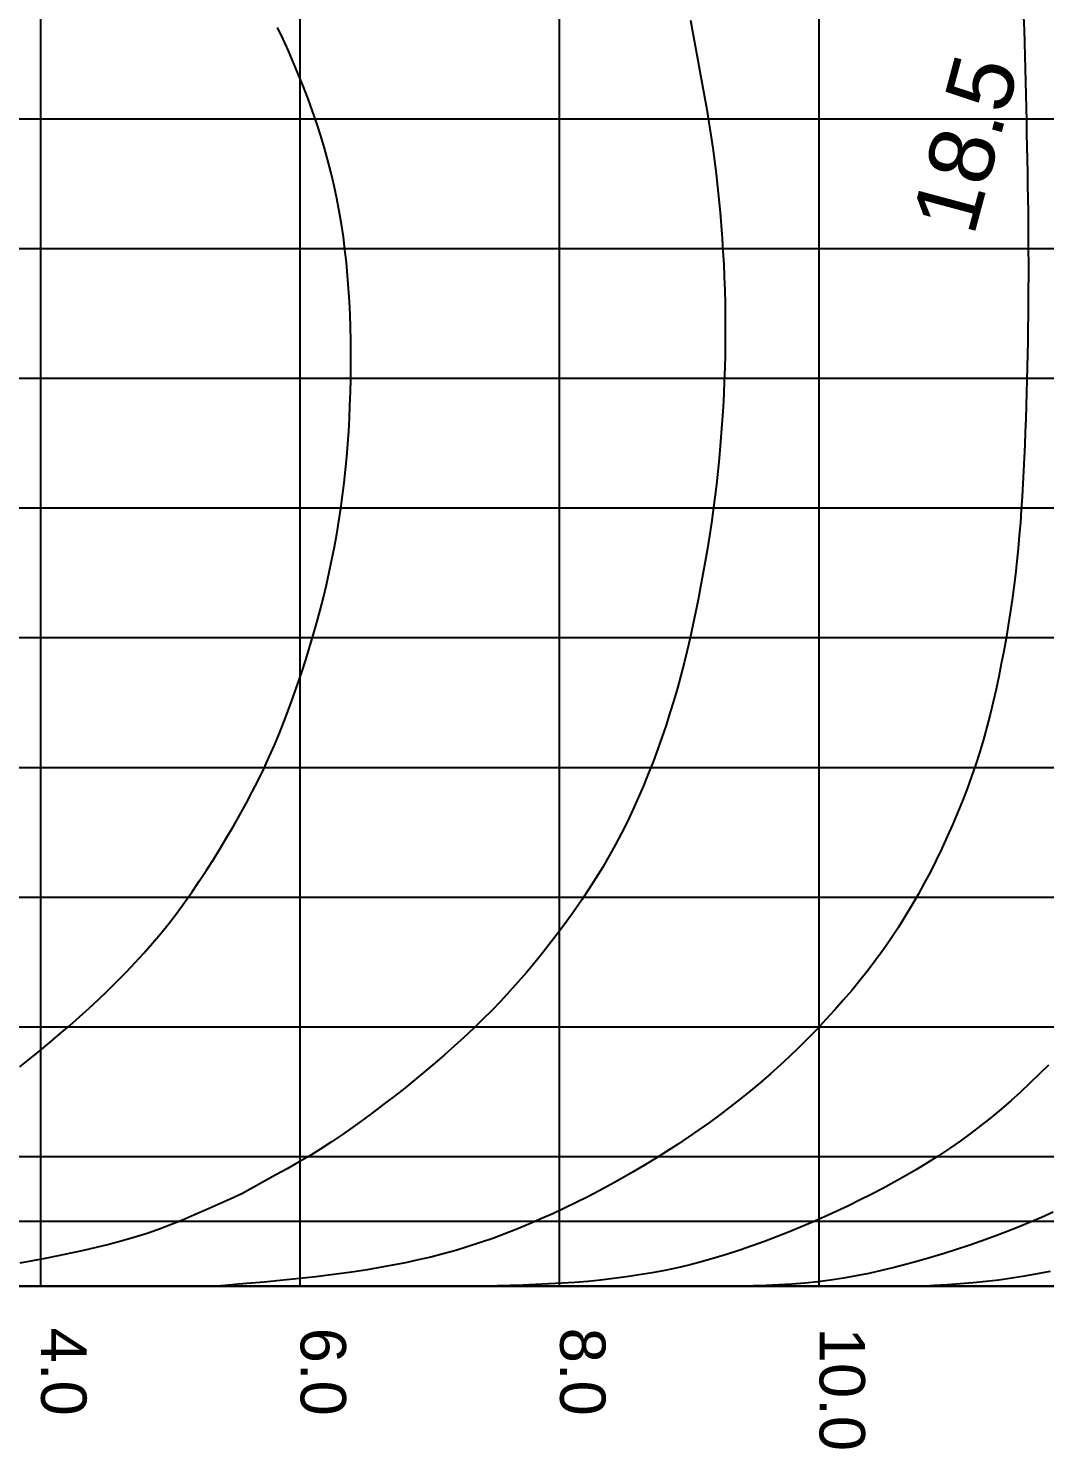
# Model space of a CAD drawing. Header units: millimetres. Extents: x 219888 to 472088, y 91183 to 209983.
# Drawn here: x 351434 to 359266, y 152490 to 163441 of the extents above; entities that cross this region are included whole.
import ezdxf

# ---------------------------------------------------------------- set-up
doc = ezdxf.new("R2010")
doc.units = ezdxf.units.MM
doc.layers.add('Stations', color=7, linetype='Continuous')
doc.layers.add('图纸', color=7, linetype='Continuous')
doc.styles.get("Standard").update_dxf_attribs({"font": 'arial.ttf', "height": 600})

msp = doc.modelspace()

# ---------------------------------------------------------------- linework, layer by layer
at = {"layer": 'Stations', "color": 135}
for points in [[(359104.83, 163529.331), (359107.77, 163429.271), (359110.69, 163329.311), (359113.5, 163229.351), (359116.16, 163129.391), (359118.7, 163029.411), (359121.13, 162929.321), (359123.47, 162829.321), (359125.74, 162729.491), (359127.94, 162629.521), (359130.05, 162529.561), (359132.03, 162429.461), (359133.85, 162329.471), (359135.51, 162229.491), (359136.98, 162129.511), (359138.24, 162029.521), (359139.29, 161929.431), (359140.1, 161829.391), (359140.66, 161729.411), (359140.94, 161629.431), (359140.93, 161529.451), (359140.63, 161429.471), (359140.04, 161329.341), (359139.16, 161229.351), (359137.99, 161129.361), (359136.53, 161029.391), (359134.77, 160929.401), (359132.71, 160829.341), (359130.34, 160729.521), (359127.65, 160629.571), (359124.64, 160529.621), (359121.28, 160429.691), (359117.58, 160329.771), (359113.53, 160229.751), (359109.1, 160129.791), (359104.24, 160029.911), (359098.88, 159930.061), (359092.97, 159830.241), (359086.42, 159730.451), (359079.18, 159630.631), (359071.16, 159530.871), (359062.31, 159431.271), (359052.5, 159331.761), (359041.63, 159232.371), (359029.59, 159133.131), (359016.35, 159033.991), (359001.9, 158934.921), (358986.31, 158836.171), (358969.56, 158737.631), (358951.66, 158639.311), (358932.61, 158541.201), (358912.55, 158443.291), (358891.62, 158345.391), (358869.7, 158247.671), (358846.48, 158150.541), (358821.58, 158053.631), (358794.93, 157957.331), (358766.59, 157862.071), (358736.12, 157766.691), (358703.76, 157672.031), (358669.55, 157578.101), (358633.48, 157484.621), (358595.87, 157392.011), (358556.74, 157300.031), (358516.14, 157208.691), (358474.08, 157118.011), (358430.57, 157028.031), (358385.57, 156938.761), (358339, 156850.111), (358290.94, 156762.461), (358241.12, 156675.541), (358189.68, 156589.841), (358136.44, 156505.261), (358081.35, 156421.851), (358024.46, 156339.681), (357965.77, 156258.751), (357905.37, 156179.091), (357843.32, 156100.691), (357779.59, 156023.401), (357714.51, 155947.391), (357648.25, 155872.501), (357580.93, 155798.561), (357512.53, 155725.611), (357442.97, 155653.771), (357372.17, 155583.171), (357300.11, 155513.831), (357226.83, 155445.781), (357152.37, 155379.041), (357076.76, 155313.581), (357000.05, 155249.431), (356922.22, 155186.531), (356843.45, 155124.981), (356763.62, 155064.651), (356682.88, 155005.571), (356601.28, 154947.731), (356518.87, 154891.091), (356435.68, 154835.611), (356351.72, 154781.271), (356267.06, 154728.051), (356181.71, 154675.971), (356095.69, 154625.001), (356009, 154575.181), (355921.65, 154526.521), (355833.63, 154479.051), (355744.97, 154432.821), (355655.66, 154387.841), (355565.73, 154344.161), (355475.16, 154301.801), (355383.8, 154260.721), (355291.91, 154221.081), (355199.46, 154182.911), (355106.4, 154146.321), (355012.69, 154111.451), (354918.33, 154078.471), (354823.26, 154047.521), (354727.53, 154018.771), (354631.2, 153992.141), (354534.32, 153967.511), (354436.99, 153944.741), (354339.08, 153923.631), (354241.01, 153904.131), (354142.68, 153886.101), (354044.12, 153869.451), (353945.33, 153854.101), (353846.36, 153839.951), (353747.26, 153826.921), (353648.01, 153814.891), (353548.69, 153803.751), (353449.23, 153793.361), (353349.59, 153783.621), (353249.73, 153774.401), (353150.1, 153765.621), (353050.48, 153757.151), (352950.86, 153748.881), (352881.17, 153743.141), (352850.8, 153743.141), (352750.86, 153743.141), (352650.81, 153743.141), (352550.8, 153743.141), (352450.86, 153743.141), (352350.86, 153743.141), (352250.81, 153743.141), (352150.86, 153743.141), (352050.9, 153743.141), (351950.85, 153743.141), (351850.85, 153743.141), (351750.96, 153743.141), (351650.87, 153743.141), (351550.89, 153743.141), (351450.96, 153743.141), (351350.94, 153743.141)], [(356537.67, 163503.171), (356555.28, 163404.721), (356573.13, 163306.311), (356591.1, 163207.921), (356609.09, 163109.531), (356627, 163011.131), (356644.67, 162912.681), (356661.84, 162814.351), (356678.36, 162715.711), (356693.94, 162616.921), (356708.38, 162517.961), (356721.71, 162418.841), (356733.98, 162319.591), (356745.27, 162220.221), (356755.62, 162120.741), (356765.02, 162021.171), (356773.44, 161921.521), (356780.86, 161821.781), (356787.27, 161721.971), (356792.67, 161622.101), (356797.07, 161522.171), (356800.47, 161422.211), (356802.89, 161322.221), (356804.34, 161222.211), (356804.84, 161122.201), (356804.38, 161022.161), (356802.98, 160922.361), (356800.61, 160822.381), (356797.28, 160722.421), (356792.98, 160622.501), (356787.73, 160522.621), (356781.52, 160422.781), (356774.36, 160323.021), (356766.23, 160223.331), (356757.16, 160123.711), (356747.16, 160024.161), (356736.24, 159924.721), (356724.4, 159825.381), (356711.62, 159726.421), (356697.82, 159627.371), (356683.03, 159528.451), (356667.29, 159429.681), (356650.61, 159331.081), (356633.03, 159232.651), (356614.7, 159134.341), (356595.75, 159035.911), (356576.23, 158937.871), (356555.82, 158840.021), (356534.35, 158742.391), (356511.71, 158645.031), (356487.84, 158547.961), (356462.64, 158451.221), (356436.03, 158354.641), (356408.13, 158258.691), (356378.89, 158163.121), (356348.29, 158067.951), (356316.32, 157973.231), (356282.95, 157878.991), (356248.12, 157785.271), (356211.73, 157691.921), (356173.88, 157599.401), (356134.43, 157507.541), (356093.32, 157416.411), (356050.4, 157326.091), (356005.61, 157236.701), (355958.93, 157148.301), (355910.41, 157060.891), (355860.08, 156974.481), (355808.04, 156889.141), (355754.23, 156804.661), (355698.93, 156721.381), (355642.12, 156639.151), (355583.86, 156557.901), (355524.35, 156477.591), (355463.63, 156397.931), (355402.04, 156319.231), (355339.3, 156241.441), (355275.26, 156164.701), (355209.83, 156089.121), (355142.93, 156014.631), (355074.85, 155941.491), (355005.48, 155869.521), (354934.82, 155798.631), (354863.15, 155729.011), (354790.44, 155660.521), (354716.6, 155593.011), (354641.86, 155526.601), (354566.21, 155461.191), (354489.74, 155396.731), (354412.5, 155333.191), (354334.58, 155270.521), (354255.99, 155208.661), (354176.81, 155147.601), (354097.03, 155087.291), (354016.68, 155027.751), (353935.67, 154969.121), (353853.82, 154911.671), (353770.98, 154855.661), (353687.04, 154801.281), (353602, 154748.681), (353515.86, 154697.871), (353428.92, 154648.461), (353341.43, 154600.001), (353253.66, 154552.131), (353165.95, 154504.291), (353079.33, 154455.371), (352987.96, 154414.211), (352896.45, 154373.221), (352805.15, 154332.181), (352713.62, 154291.911), (352621.58, 154252.781), (352528.87, 154215.261), (352435.32, 154179.981), (352340.78, 154147.361), (352245.38, 154117.381), (352149.22, 154089.861), (352052.5, 154064.521), (351955.32, 154040.951), (351857.82, 154018.691), (351760.14, 153997.311), (351662.3, 153976.711), (351564.26, 153956.921), (351466.06, 153937.961), (351367.71, 153919.871)], [(351366.99, 155434.481), (351445.44, 155496.491), (351523.23, 155559.331), (351600.35, 155622.991), (351676.78, 155687.481), (351752.49, 155752.811), (351827.42, 155819.011), (351901.52, 155886.101), (351974.8, 155954.211), (352047.07, 156023.291), (352118.27, 156093.451), (352188.38, 156164.841), (352257.17, 156237.391), (352324.57, 156311.211), (352390.51, 156386.331), (352454.87, 156462.751), (352517.72, 156540.721), (352578.73, 156619.891), (352637.96, 156700.391), (352695.39, 156782.161), (352751.28, 156865.271), (352805.75, 156949.101), (352859.34, 157033.491), (352912.2, 157118.341), (352964.11, 157203.771), (353014.8, 157289.921), (353064.15, 157376.841), (353112.24, 157464.751), (353158.78, 157553.241), (353203.84, 157642.501), (353247.35, 157732.521), (353289.27, 157823.311), (353329.55, 157914.831), (353368.18, 158007.071), (353405.27, 158099.941), (353440.94, 158193.351), (353475.3, 158287.251), (353508.4, 158381.601), (353540.28, 158476.361), (353570.97, 158571.511), (353600.51, 158667.011), (353628.89, 158762.861), (353656.2, 158859.261), (353682.33, 158955.751), (353707.27, 159052.541), (353730.9, 159149.651), (353753.1, 159247.101), (353773.8, 159344.891), (353793.02, 159443.241), (353810.65, 159541.661), (353826.75, 159640.341), (353841.38, 159739.261), (353854.7, 159838.381), (353866.81, 159937.651), (353877.66, 160037.071), (353887.18, 160136.631), (353895.39, 160236.311), (353902.33, 160336.091), (353908.01, 160435.711), (353912.48, 160535.651), (353915.74, 160635.631), (353917.88, 160735.641), (353919, 160835.671), (353919.18, 160935.711), (353918.34, 161035.731), (353916.33, 161135.731), (353913.01, 161235.701), (353908.29, 161335.601), (353902.1, 161435.421), (353894.36, 161535.121), (353885.01, 161634.701), (353873.99, 161734.101), (353861.24, 161833.081), (353846.64, 161932.021), (353830.11, 162030.651), (353811.53, 162128.921), (353790.81, 162226.751), (353767.92, 162324.101), (353742.93, 162420.941), (353715.93, 162517.251), (353687.01, 162612.991), (353656.24, 162708.161), (353623.69, 162802.731), (353589.43, 162896.711), (353553.56, 162990.081), (353516.2, 163082.861), (353477.49, 163175.081), (353437.55, 163266.771), (353396.46, 163357.961), (353354.23, 163448.631)], [(359296.78, 155446.781), (359225.29, 155376.821), (359153.23, 155307.591), (359080.39, 155239.611), (359005.94, 155172.661), (358930.16, 155107.181), (358853.11, 155043.311), (358774.8, 154981.091), (358695.25, 154920.561), (358614.51, 154861.721), (358532.45, 154804.471), (358449.17, 154748.871), (358365.02, 154695.101), (358279.64, 154642.911), (358193.31, 154592.391), (358106.14, 154543.441), (358018.23, 154495.931), (357929.62, 154449.721), (357840.21, 154404.661), (357750.24, 154360.801), (357659.73, 154318.141), (357568.71, 154276.701), (357477.17, 154236.471), (357385.15, 154197.481), (357292.64, 154159.741), (357199.65, 154123.281), (357106.05, 154088.061), (357011.88, 154054.131), (356917.29, 154021.601), (356822.21, 153990.571), (356726.63, 153961.241), (356630.32, 153933.731), (356533.68, 153908.391), (356436.51, 153885.321), (356338.89, 153864.461), (356240.69, 153845.701), (356142.08, 153828.951), (356042.89, 153814.061), (355943.77, 153801.041), (355844.44, 153789.741), (355745, 153780.081), (355645.47, 153771.961), (355545.56, 153765.201), (355445.9, 153759.671), (355346.04, 153755.171), (355246.07, 153751.511), (355145.85, 153748.501), (355045.9, 153745.961), (354945.98, 153743.661), (354922.49, 153743.141), (354845.55, 153743.141), (354745.56, 153743.141), (354645.57, 153743.141), (354545.58, 153743.141), (354445.62, 153743.141), (354345.64, 153743.141), (354245.69, 153743.141), (354145.75, 153743.141), (354045.79, 153743.141), (353945.85, 153743.141), (353845.84, 153743.141), (353745.77, 153743.141), (353645.73, 153743.141), (353545.69, 153743.141), (353445.65, 153743.141), (353345.62, 153743.141), (353245.57, 153743.141), (353145.56, 153743.141), (353045.52, 153743.141), (352945.53, 153743.141), (352845.52, 153743.141), (352745.52, 153743.141), (352645.52, 153743.141), (352545.55, 153743.141), (352445.56, 153743.141), (352345.58, 153743.141), (352245.61, 153743.141), (352145.65, 153743.141), (352045.68, 153743.141), (351945.72, 153743.141), (351845.78, 153743.141), (351745.83, 153743.141), (351645.85, 153743.141), (351545.8, 153743.141), (351445.75, 153743.141), (351345.71, 153743.141)], [(359332.84, 154313.631), (359241.54, 154272.781), (359149.77, 154233.671), (359057.17, 154195.871), (358964.06, 154159.351), (358870.49, 154124.081), (358776.48, 154090.031), (358681.81, 154057.111), (358587, 154025.491), (358491.75, 153995.061), (358396.14, 153965.861), (358300.17, 153937.891), (358203.86, 153911.221), (358107.18, 153885.991), (358009.87, 153862.381), (357912.35, 153840.751), (357814.16, 153821.251), (357715.76, 153804.051), (357616.78, 153789.091), (357517.72, 153776.471), (357418.18, 153766.101), (357318.67, 153757.981), (357218.74, 153752.001), (357118.97, 153747.921), (357018.91, 153745.381), (356918.85, 153744.001), (356818.99, 153743.271), (356795.94, 153743.141), (356718.41, 153743.141), (356618.42, 153743.141), (356518.41, 153743.141), (356418.4, 153743.141), (356318.39, 153743.141), (356218.38, 153743.141), (356118.39, 153743.141), (356018.4, 153743.141), (355918.39, 153743.141), (355818.37, 153743.141), (355718.37, 153743.141), (355618.38, 153743.141), (355518.37, 153743.141), (355418.38, 153743.141), (355318.39, 153743.141), (355218.39, 153743.141), (355118.4, 153743.141), (355018.38, 153743.141), (354918.4, 153743.141), (354818.4, 153743.141), (354718.4, 153743.141), (354618.37, 153743.141), (354518.38, 153743.141), (354418.35, 153743.141), (354318.36, 153743.141), (354218.36, 153743.141), (354118.36, 153743.141), (354018.35, 153743.141), (353918.35, 153743.141), (353818.37, 153743.141), (353718.35, 153743.141), (353618.36, 153743.141), (353518.34, 153743.141), (353418.36, 153743.141), (353318.35, 153743.141), (353218.35, 153743.141), (353118.37, 153743.141), (353018.39, 153743.141), (352918.38, 153743.141), (352818.38, 153743.141), (352718.36, 153743.141), (352618.36, 153743.141), (352518.37, 153743.141), (352418.35, 153743.141), (352318.36, 153743.141), (352218.33, 153743.141), (352118.33, 153743.141), (352018.32, 153743.141), (351918.31, 153743.141), (351818.34, 153743.141), (351718.33, 153743.141), (351618.34, 153743.141), (351518.34, 153743.141), (351418.33, 153743.141)], [(359307.93, 153857.061), (359209.99, 153837.271), (359111.66, 153819.501), (359012.77, 153803.791), (358913.79, 153790.191), (358814.61, 153778.541), (358715.01, 153768.641), (358615.33, 153760.331), (358515.6, 153753.331), (358415.82, 153747.311), (358341.19, 153743.141), (358315.3, 153743.141), (358215.3, 153743.141), (358115.3, 153743.141), (358015.31, 153743.141), (357915.29, 153743.141), (357815.32, 153743.141), (357715.3, 153743.141), (357615.31, 153743.141), (357515.29, 153743.141), (357415.28, 153743.141), (357315.3, 153743.141), (357215.28, 153743.141), (357115.3, 153743.141), (357015.3, 153743.141), (356915.32, 153743.141), (356815.29, 153743.141), (356715.29, 153743.141), (356615.3, 153743.141), (356515.28, 153743.141), (356415.29, 153743.141), (356315.27, 153743.141), (356215.3, 153743.141), (356115.27, 153743.141), (356015.31, 153743.141), (355915.27, 153743.141), (355815.31, 153743.141), (355715.27, 153743.141), (355615.32, 153743.141), (355515.28, 153743.141), (355415.29, 153743.141), (355315.27, 153743.141), (355215.28, 153743.141), (355115.28, 153743.141), (355015.25, 153743.141), (354915.29, 153743.141), (354815.27, 153743.141), (354715.29, 153743.141), (354615.27, 153743.141), (354515.26, 153743.141), (354415.26, 153743.141), (354315.27, 153743.141), (354215.26, 153743.141), (354115.28, 153743.141), (354015.26, 153743.141), (353915.28, 153743.141), (353815.26, 153743.141), (353715.28, 153743.141), (353615.26, 153743.141), (353515.26, 153743.141), (353415.27, 153743.141), (353315.28, 153743.141), (353215.29, 153743.141), (353115.26, 153743.141), (353015.24, 153743.141), (352915.26, 153743.141), (352815.26, 153743.141), (352715.29, 153743.141), (352615.26, 153743.141), (352515.26, 153743.141), (352415.25, 153743.141), (352315.28, 153743.141), (352215.27, 153743.141), (352115.26, 153743.141), (352015.23, 153743.141), (351915.25, 153743.141), (351815.3, 153743.141), (351715.26, 153743.141), (351615.28, 153743.141), (351515.22, 153743.141), (351415.25, 153743.141)], [(359335.8, 153743.141), (359239.3, 153743.141), (359134.4, 153743.141), (359039.07, 153743.141), (358931.83, 153743.141), (358837.83, 153743.141), (358730.11, 153743.141), (358634.44, 153743.141), (358538.59, 153743.141), (358429.93, 153743.141), (358331.71, 153743.141), (358235.36, 153743.141), (358136.66, 153743.141), (358036.4, 153743.141), (357934.73, 153743.141), (357831.44, 153743.141), (357739.48, 153743.141), (357638.67, 153743.141), (357538.48, 153743.141), (357439.92, 153743.141), (357330.74, 153743.141), (357232.52, 153743.141), (357137.78, 153743.141), (357031.23, 153743.141), (356934.17, 153743.141), (356832.08, 153743.141), (356732.92, 153743.141), (356635.25, 153743.141), (356533.01, 153743.141), (356431, 153743.141), (356333.44, 153743.141), (356230.62, 153743.141), (356135.26, 153743.141), (356031.97, 153743.141), (355937.67, 153743.141), (355832.9, 153743.141), (355736.66, 153743.141), (355633.46, 153743.141), (355531.1, 153743.141), (355436.5, 153743.141), (355332.96, 153743.141), (355236.9, 153743.141), (355133.66, 153743.141), (355031.31, 153743.141), (354936.8, 153743.141), (354833.35, 153743.141), (354729.38, 153743.141), (354633.92, 153743.141), (354532.06, 153743.141), (354437.62, 153743.141), (354333.69, 153743.141), (354229.56, 153743.141), (354134.35, 153743.141), (354032.65, 153743.141), (353938.62, 153743.141), (353834.12, 153743.141), (353730.45, 153743.141), (353635.21, 153743.141), (353533.31, 153743.141), (353430.65, 153743.141), (353334.51, 153743.141), (353231.47, 153743.141), (353136.55, 153743.141), (353034.04, 153743.141), (352928.86, 153743.141), (352834.86, 153743.141), (352732.73, 153743.141), (352635.83, 153743.141), (352534.73, 153743.141), (352430.69, 153743.141), (352335.52, 153743.141), (352234.04, 153743.141), (352128, 153743.141), (352035.28, 153743.141), (351932.79, 153743.141), (351831.39, 153743.141), (351735.16, 153743.141), (351631.12, 153743.141), (351535.88, 153743.141), (351434.71, 153743.141), (351329.39, 153743.141)], [(359339.62, 153743.141), (359239.6, 153743.141), (359139.6, 153743.141), (359039.61, 153743.141), (358939.7, 153743.141), (358839.66, 153743.141), (358739.65, 153743.141), (358639.63, 153743.141), (358539.62, 153743.141), (358439.64, 153743.141), (358339.64, 153743.141), (358239.63, 153743.141), (358139.63, 153743.141), (358039.6, 153743.141), (357939.61, 153743.141), (357839.63, 153743.141), (357739.62, 153743.141), (357639.59, 153743.141), (357539.59, 153743.141), (357439.61, 153743.141), (357339.61, 153743.141), (357239.58, 153743.141), (357139.59, 153743.141), (357039.65, 153743.141), (356939.65, 153743.141), (356839.64, 153743.141), (356739.59, 153743.141), (356639.62, 153743.141), (356539.64, 153743.141), (356439.58, 153743.141), (356339.59, 153743.141), (356239.6, 153743.141), (356139.6, 153743.141), (356039.58, 153743.141), (355939.61, 153743.141), (355839.59, 153743.141), (355739.57, 153743.141), (355639.58, 153743.141), (355539.58, 153743.141), (355439.58, 153743.141), (355339.58, 153743.141), (355239.58, 153743.141), (355139.57, 153743.141), (355039.58, 153743.141), (354939.59, 153743.141), (354839.55, 153743.141), (354739.59, 153743.141), (354639.57, 153743.141), (354539.56, 153743.141), (354439.63, 153743.141), (354339.57, 153743.141), (354239.58, 153743.141), (354139.58, 153743.141), (354039.56, 153743.141), (353939.55, 153743.141), (353839.58, 153743.141), (353739.56, 153743.141), (353639.61, 153743.141), (353539.58, 153743.141), (353439.53, 153743.141), (353339.57, 153743.141), (353239.54, 153743.141), (353139.59, 153743.141), (353039.55, 153743.141), (352939.56, 153743.141), (352839.58, 153743.141), (352739.55, 153743.141), (352639.59, 153743.141), (352539.56, 153743.141), (352439.54, 153743.141), (352339.57, 153743.141), (352239.54, 153743.141), (352139.57, 153743.141), (352039.54, 153743.141), (351939.59, 153743.141), (351839.53, 153743.141), (351739.55, 153743.141), (351639.56, 153743.141), (351539.54, 153743.141), (351439.57, 153743.141), (351339.56, 153743.141)], [(359280.86, 153743.141), (359180.87, 153743.141), (359080.85, 153743.141), (358980.85, 153743.141), (358880.87, 153743.141), (358780.87, 153743.141), (358680.86, 153743.141), (358580.84, 153743.141), (358480.86, 153743.141), (358380.86, 153743.141), (358280.84, 153743.141), (358180.86, 153743.141), (358080.86, 153743.141), (357980.85, 153743.141), (357880.85, 153743.141), (357780.87, 153743.141), (357680.86, 153743.141), (357580.84, 153743.141), (357480.85, 153743.141), (357380.84, 153743.141), (357280.83, 153743.141), (357180.84, 153743.141), (357080.85, 153743.141), (356980.81, 153743.141), (356880.84, 153743.141), (356780.83, 153743.141), (356680.84, 153743.141), (356580.84, 153743.141), (356480.84, 153743.141), (356380.82, 153743.141), (356280.85, 153743.141), (356180.83, 153743.141), (356080.84, 153743.141), (355980.84, 153743.141), (355880.84, 153743.141), (355780.82, 153743.141), (355680.86, 153743.141), (355580.83, 153743.141), (355480.83, 153743.141), (355380.83, 153743.141), (355280.82, 153743.141), (355180.85, 153743.141), (355080.82, 153743.141), (354980.8, 153743.141), (354880.84, 153743.141), (354780.82, 153743.141), (354680.81, 153743.141), (354580.82, 153743.141), (354480.79, 153743.141), (354380.83, 153743.141), (354280.79, 153743.141), (354180.81, 153743.141), (354080.81, 153743.141), (353980.81, 153743.141), (353880.82, 153743.141), (353780.8, 153743.141), (353680.82, 153743.141), (353580.83, 153743.141), (353480.82, 153743.141), (353380.85, 153743.141), (353280.84, 153743.141), (353180.85, 153743.141), (353080.83, 153743.141), (352980.82, 153743.141), (352880.82, 153743.141), (352780.81, 153743.141), (352680.83, 153743.141), (352580.8, 153743.141), (352480.8, 153743.141), (352380.79, 153743.141), (352280.77, 153743.141), (352180.78, 153743.141), (352080.74, 153743.141), (351980.79, 153743.141), (351880.79, 153743.141), (351780.8, 153743.141), (351680.8, 153743.141), (351580.79, 153743.141), (351480.81, 153743.141), (351380.81, 153743.141)], [(359292.37, 153743.141), (359192.37, 153743.141), (359092.38, 153743.141), (358992.38, 153743.141), (358892.37, 153743.141), (358792.38, 153743.141), (358692.37, 153743.141), (358592.36, 153743.141), (358492.36, 153743.141), (358392.36, 153743.141), (358292.35, 153743.141), (358192.37, 153743.141), (358092.37, 153743.141), (357992.36, 153743.141), (357892.38, 153743.141), (357792.36, 153743.141), (357692.36, 153743.141), (357592.36, 153743.141), (357492.37, 153743.141), (357392.36, 153743.141), (357292.38, 153743.141), (357192.36, 153743.141), (357092.36, 153743.141), (356992.35, 153743.141), (356892.36, 153743.141), (356792.35, 153743.141), (356692.35, 153743.141), (356592.34, 153743.141), (356492.36, 153743.141), (356392.35, 153743.141), (356292.35, 153743.141), (356192.35, 153743.141), (356092.34, 153743.141), (355992.35, 153743.141), (355892.34, 153743.141), (355792.34, 153743.141), (355692.35, 153743.141), (355592.35, 153743.141), (355492.35, 153743.141), (355392.36, 153743.141), (355292.35, 153743.141), (355192.35, 153743.141), (355092.35, 153743.141), (354992.35, 153743.141), (354892.33, 153743.141), (354792.35, 153743.141), (354692.34, 153743.141), (354592.35, 153743.141), (354492.34, 153743.141), (354392.34, 153743.141), (354292.34, 153743.141), (354192.34, 153743.141), (354092.33, 153743.141), (353992.34, 153743.141), (353892.34, 153743.141), (353792.34, 153743.141), (353692.34, 153743.141), (353592.35, 153743.141), (353492.34, 153743.141), (353392.33, 153743.141), (353292.33, 153743.141), (353192.34, 153743.141), (353092.32, 153743.141), (352992.34, 153743.141), (352892.35, 153743.141), (352792.34, 153743.141), (352692.35, 153743.141), (352592.33, 153743.141), (352492.35, 153743.141), (352392.35, 153743.141), (352292.33, 153743.141), (352192.34, 153743.141), (352092.34, 153743.141), (351992.35, 153743.141), (351892.34, 153743.141), (351792.35, 153743.141), (351692.33, 153743.141), (351592.34, 153743.141), (351492.33, 153743.141), (351392.33, 153743.141)], [(359297.33, 153743.141), (359197.32, 153743.141), (359097.33, 153743.141), (358997.33, 153743.141), (358897.32, 153743.141), (358797.31, 153743.141), (358697.33, 153743.141), (358597.31, 153743.141), (358497.32, 153743.141), (358397.32, 153743.141), (358297.33, 153743.141), (358197.31, 153743.141), (358097.33, 153743.141), (357997.31, 153743.141), (357897.32, 153743.141), (357797.33, 153743.141), (357697.32, 153743.141), (357597.3, 153743.141), (357497.3, 153743.141), (357397.31, 153743.141), (357297.32, 153743.141), (357197.31, 153743.141), (357097.3, 153743.141), (356997.3, 153743.141), (356897.31, 153743.141), (356797.31, 153743.141), (356697.3, 153743.141), (356597.29, 153743.141), (356497.29, 153743.141), (356397.32, 153743.141), (356297.31, 153743.141), (356197.32, 153743.141), (356097.31, 153743.141), (355997.32, 153743.141), (355897.3, 153743.141), (355797.29, 153743.141), (355697.29, 153743.141), (355597.31, 153743.141), (355497.3, 153743.141), (355397.29, 153743.141), (355297.32, 153743.141), (355197.31, 153743.141), (355097.3, 153743.141), (354997.31, 153743.141), (354897.3, 153743.141), (354797.29, 153743.141), (354697.29, 153743.141), (354597.3, 153743.141), (354497.31, 153743.141), (354397.3, 153743.141), (354297.3, 153743.141), (354197.29, 153743.141), (354097.29, 153743.141), (353997.29, 153743.141), (353897.31, 153743.141), (353797.27, 153743.141), (353697.32, 153743.141), (353597.27, 153743.141), (353497.28, 153743.141), (353397.28, 153743.141), (353297.3, 153743.141), (353197.31, 153743.141), (353097.29, 153743.141), (352997.29, 153743.141), (352897.28, 153743.141), (352797.28, 153743.141), (352697.3, 153743.141), (352597.26, 153743.141), (352497.3, 153743.141), (352397.28, 153743.141), (352297.27, 153743.141), (352197.27, 153743.141), (352097.28, 153743.141), (351997.25, 153743.141), (351897.29, 153743.141), (351797.27, 153743.141), (351697.29, 153743.141), (351597.28, 153743.141), (351497.26, 153743.141), (351397.29, 153743.141)], [(359304.47, 153743.141), (359204.47, 153743.141), (359104.46, 153743.141), (359004.47, 153743.141), (358904.47, 153743.141), (358804.49, 153743.141), (358704.49, 153743.141), (358604.46, 153743.141), (358504.47, 153743.141), (358404.47, 153743.141), (358304.48, 153743.141), (358204.48, 153743.141), (358104.48, 153743.141), (358004.47, 153743.141), (357904.45, 153743.141), (357804.47, 153743.141), (357704.47, 153743.141), (357604.47, 153743.141), (357504.46, 153743.141), (357404.47, 153743.141), (357304.46, 153743.141), (357204.48, 153743.141), (357104.48, 153743.141), (357004.47, 153743.141), (356904.46, 153743.141), (356804.47, 153743.141), (356704.48, 153743.141), (356604.45, 153743.141), (356504.46, 153743.141), (356404.47, 153743.141), (356304.48, 153743.141), (356204.46, 153743.141), (356104.45, 153743.141), (356004.46, 153743.141), (355904.46, 153743.141), (355804.45, 153743.141), (355704.45, 153743.141), (355604.44, 153743.141), (355504.47, 153743.141), (355404.48, 153743.141), (355304.46, 153743.141), (355204.45, 153743.141), (355104.46, 153743.141), (355004.46, 153743.141), (354904.46, 153743.141), (354804.46, 153743.141), (354704.46, 153743.141), (354604.46, 153743.141), (354504.46, 153743.141), (354404.46, 153743.141), (354304.46, 153743.141), (354204.46, 153743.141), (354104.45, 153743.141), (354004.47, 153743.141), (353904.46, 153743.141), (353804.45, 153743.141), (353704.48, 153743.141), (353604.44, 153743.141), (353504.45, 153743.141), (353404.45, 153743.141), (353304.44, 153743.141), (353204.44, 153743.141), (353104.43, 153743.141), (353004.45, 153743.141), (352904.45, 153743.141), (352804.47, 153743.141), (352704.45, 153743.141), (352604.43, 153743.141), (352504.43, 153743.141), (352404.44, 153743.141), (352304.45, 153743.141), (352204.43, 153743.141), (352104.44, 153743.141), (352004.44, 153743.141), (351904.44, 153743.141), (351804.44, 153743.141), (351704.45, 153743.141), (351604.44, 153743.141), (351504.44, 153743.141), (351404.44, 153743.141)], [(359315.78, 153743.141), (359215.81, 153743.141), (359115.78, 153743.141), (359015.79, 153743.141), (358915.8, 153743.141), (358815.79, 153743.141), (358715.8, 153743.141), (358615.78, 153743.141), (358515.79, 153743.141), (358415.78, 153743.141), (358315.77, 153743.141), (358215.8, 153743.141), (358115.82, 153743.141), (358015.78, 153743.141), (357915.78, 153743.141), (357815.78, 153743.141), (357715.77, 153743.141), (357615.78, 153743.141), (357515.8, 153743.141), (357415.77, 153743.141), (357315.77, 153743.141), (357215.77, 153743.141), (357115.79, 153743.141), (357015.79, 153743.141), (356915.77, 153743.141), (356815.77, 153743.141), (356715.76, 153743.141), (356615.76, 153743.141), (356515.79, 153743.141), (356415.79, 153743.141), (356315.77, 153743.141), (356215.76, 153743.141), (356115.78, 153743.141), (356015.78, 153743.141), (355915.77, 153743.141), (355815.76, 153743.141), (355715.78, 153743.141), (355615.78, 153743.141), (355515.77, 153743.141), (355415.78, 153743.141), (355315.78, 153743.141), (355215.79, 153743.141), (355115.77, 153743.141), (355015.77, 153743.141), (354915.79, 153743.141), (354815.77, 153743.141), (354715.75, 153743.141), (354615.78, 153743.141), (354515.77, 153743.141), (354415.75, 153743.141), (354315.78, 153743.141), (354215.77, 153743.141), (354115.76, 153743.141), (354015.76, 153743.141), (353915.77, 153743.141), (353815.77, 153743.141), (353715.74, 153743.141), (353615.79, 153743.141), (353515.76, 153743.141), (353415.77, 153743.141), (353315.75, 153743.141), (353215.75, 153743.141), (353115.74, 153743.141), (353015.77, 153743.141), (352915.75, 153743.141), (352815.74, 153743.141), (352715.77, 153743.141), (352615.76, 153743.141), (352515.74, 153743.141), (352415.77, 153743.141), (352315.76, 153743.141), (352215.76, 153743.141), (352115.75, 153743.141), (352015.76, 153743.141), (351915.76, 153743.141), (351815.75, 153743.141), (351715.75, 153743.141), (351615.77, 153743.141), (351515.76, 153743.141), (351415.73, 153743.141)]]:
    msp.add_lwpolyline(points, dxfattribs=at)
at = {"layer": '图纸', "color": 0}
for p, q in [((351525.83, 178635.141), (351525.83, 153743.141)), ((353525.83, 178517.141), (353525.83, 153743.141)), ((355525.83, 178444.141), (355525.83, 153743.141)), ((357525.83, 178299.141), (357525.83, 153743.141)), ((331605.52, 162743.141), (363446.14, 162743.141)), ((331605.52, 161743.141), (363446.14, 161743.141)), ((331605.52, 160743.141), (363446.14, 160743.141)), ((331605.52, 159743.141), (363446.14, 159743.141)), ((331605.52, 158743.141), (363446.14, 158743.141)), ((331605.52, 157743.141), (363446.14, 157743.141)), ((331605.52, 156743.141), (363446.14, 156743.141)), ((331605.52, 155743.141), (363446.14, 155743.141)), ((331605.52, 154743.141), (363446.14, 154743.141)), ((331605.52, 154243.141), (363446.14, 154243.141)), ((331605.52, 153743.141), (363446.14, 153743.141))]:
    msp.add_line(p, q, dxfattribs=at)

# ---------------------------------------------------------------- texts
for s, height, rotation, p in [('18.5', 500, 75, (358718.946, 161829.391)), ('4.0', 350, 270, (351531.799, 153422.847)), ('6.0', 350, 270, (353531.799, 153422.847)), ('8.0', 350, 270, (355531.799, 153422.847)), ('10.0', 350, 270, (357531.799, 153422.847))]:
    msp.add_text(s, height=height, rotation=rotation, dxfattribs=at).set_placement(p)

doc.saveas('drawing.dxf')
